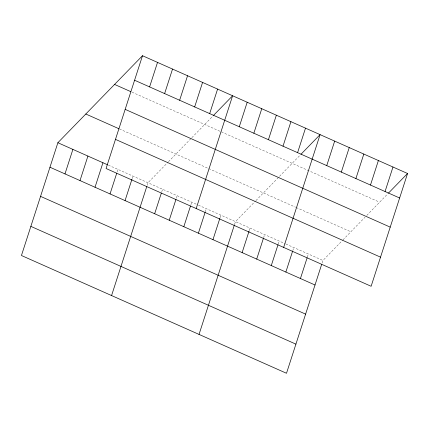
<?xml version="1.0" encoding="UTF-8"?>
<svg xmlns="http://www.w3.org/2000/svg" width="429" height="429" viewBox="0 0 429 429"><rect width="100%" height="100%" fill="white"/><g stroke="black" fill="none" stroke-linecap="round" stroke-linejoin="round"><path stroke-width="0.32" stroke-dasharray="2.15 1.61" d="M117.144 171.927L117.959 169.417M132.164 178.603L132.979 176.088M147.185 185.274L148 182.765L168.007 162.189M161.765 191.752L162.575 189.243M176.34 198.23L177.156 195.715M190.921 204.708L191.731 202.193M205.293 211.813L206.311 208.671M220.077 217.664L220.887 215.149M234.652 224.142L235.467 221.627L255.475 201.051M249.233 230.62L250.043 228.105M263.604 237.725L264.623 234.583M278.185 244.203L279.199 241.06M292.76 250.681L293.774 247.538M307.341 257.159L308.354 254.016M322.12 263.004L322.93 260.489L342.481 240.396M168.474 161.712L191.414 138.127M191.854 137.671L213.068 115.862M255.941 200.574L300.069 155.207M342.943 239.918L365.02 217.219M366.79 215.401L388.004 193.592M131.998 92.176L379.627 202.204M119.444 128.963L208.113 168.356M208.719 168.629L295.581 207.223M296.187 207.491L350.858 231.783M108.344 165.144L197.807 204.896M198.412 205.164L285.274 243.758M285.88 244.026L322.93 260.489"/><path stroke-width="0.64" d="M142.498 55.722L106.07 168.511L371.123 286.277L407.55 173.493L142.498 55.722L57.877 142.723L21.45 255.507L286.502 373.278L321.712 264.264M64.983 173.901L72.898 149.394M80.003 180.577L87.918 156.07M95.023 187.248L102.939 162.741M110.044 193.924L116.742 173.187M149.598 86.905L157.518 62.398M125.059 200.595L131.96 179.231M164.618 93.581L172.533 69.069M111.567 295.549L146.777 186.535M179.638 100.252L187.553 75.745M154.66 213.749L161.358 193.012M194.659 106.928L202.574 82.416M169.235 220.227L175.933 199.49M209.679 113.599L217.594 89.093M183.816 226.705L190.514 205.963M196.187 208.553L232.615 95.764L213.535 115.385M198.391 233.183L205.089 212.441M239.275 126.753L247.195 102.241M212.972 239.655L219.873 218.291M253.855 133.226L261.77 108.719M199.035 334.411L234.448 224.769M268.431 139.704L276.351 115.197M242.128 252.611L249.029 231.247M283.011 146.182L290.926 121.675M256.703 259.089L263.401 238.352M297.587 152.66L305.507 128.153M271.284 265.567L277.981 244.83M283.655 247.415L320.082 134.631L301.002 154.247M285.859 272.045L292.557 251.308M326.742 165.615L334.663 141.109M300.439 278.523L307.137 257.786M341.323 172.093L349.238 147.587M355.898 178.571L363.819 154.059M370.479 185.049L378.394 160.537M385.054 191.527L392.975 167.015M388.47 193.114L407.55 173.493M134.583 80.234L399.635 198M114.57 84.433L130.791 91.64M125.171 109.363L390.224 227.134M85.8 114.012L118.844 128.695M115.476 139.377L380.528 257.148M57.877 142.723L107.743 164.875M49.962 167.23L315.015 285.001M40.551 196.359L305.609 314.13M30.861 226.373L295.913 344.144"/></g></svg>
